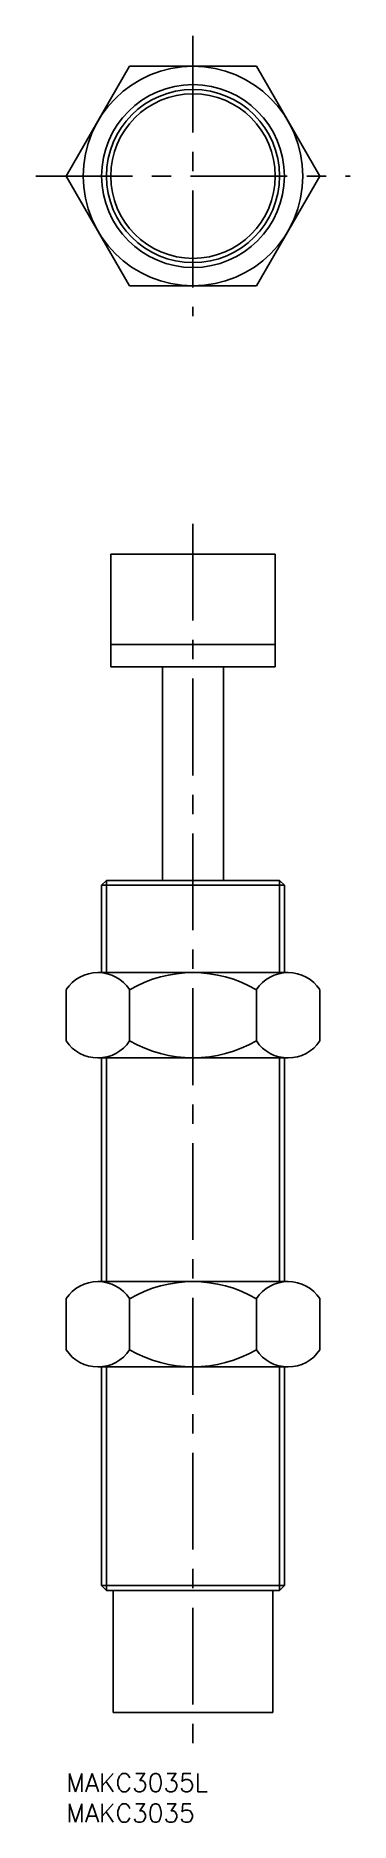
# Model space of a CAD drawing. Extents: x -5 to 47, y -8 to 285.
import ezdxf

# ---------------------------------------------------------------- set-up
doc = ezdxf.new("R2010")
doc.units = 0
doc.header["$LTSCALE"] = 0.5
doc.linetypes.add('CENTER', pattern=[50.8, 31.75, -6.35, 6.35, -6.35])
for name, color, linetype in [('MSM_CENTER', 1, 'CENTER'), ('MSM_CONTINUOUS', 7, 'CONTINUOUS'), ('MSM_NARROW', 5, 'CONTINUOUS'), ('MSM_PART_NUMBER', 7, 'CONTINUOUS')]:
    doc.layers.add(name, color=color, linetype=linetype)
doc.styles.get("Standard").update_dxf_attribs({"font": 'txt.shx', "height": 3, "bigfont": 'bigfont.shx'})

# ---------------------------------------------------------------- blocks, each defined once
blk = doc.blocks.new('*U2')
at = {"layer": 'MSM_PART_NUMBER'}
blk.add_text('MAKC3035L', height=3, dxfattribs=at).set_placement((0, -3))
blk = doc.blocks.new('*U3')
at = {"layer": 'MSM_PART_NUMBER'}
blk.add_text('MAKC3035', height=3, dxfattribs=at).set_placement((0, -8))

msp = doc.modelspace()

# ---------------------------------------------------------------- linework, layer by layer
at = {"layer": 'MSM_CENTER'}
for p, q in [((20.8, 285.05), (20.8, 239.02)), ((-5, 262.03), (46.6, 262.03)), ((20.8, 205), (20.8, 5))]:
    msp.add_line(p, q, dxfattribs=at)
at = {"layer": 'MSM_CONTINUOUS'}
for p, q in [((10.4, 280.05), (0, 262.03)), ((31.2, 280.05), (10.4, 280.05)), ((41.6, 262.03), (31.2, 280.05)), ((0, 262.03), (10.4, 244.02)), ((31.2, 244.02), (41.6, 262.03)), ((10.4, 244.02), (31.2, 244.02)), ((7.3, 200), (34.3, 200)), ((7.3, 181.5), (7.3, 200)), ((34.3, 181.5), (34.3, 200)), ((7.3, 185.2), (34.3, 185.2)), ((34.3, 181.5), (7.3, 181.5)), ((15.8, 146.5), (15.8, 181.5)), ((25.8, 146.5), (25.8, 181.5)), ((5.8, 145.69), (6.61, 146.5)), ((5.8, 145.69), (5.8, 131.37)), ((5.8, 145.69), (35.8, 145.69)), ((34.99, 146.5), (6.61, 146.5)), ((34.99, 146.5), (35.8, 145.69)), ((35.8, 131.37), (35.8, 145.69)), ((36.4, 131.37), (5.2, 131.37)), ((0, 120.17), (0, 128.57)), ((10.4, 120.17), (10.4, 128.57)), ((31.2, 120.17), (31.2, 128.57)), ((41.6, 120.17), (41.6, 128.57)), ((36.4, 117.38), (5.2, 117.38)), ((5.8, 117.38), (5.8, 80.69)), ((35.8, 80.69), (35.8, 117.38)), ((5.2, 80.69), (36.4, 80.69)), ((0, 77.89), (0, 69.49)), ((10.4, 77.89), (10.4, 69.49)), ((31.2, 77.89), (31.2, 69.49)), ((41.6, 77.89), (41.6, 69.49)), ((5.2, 66.69), (36.4, 66.69)), ((5.8, 66.69), (5.8, 30.81)), ((35.8, 30.81), (35.8, 66.69)), ((5.8, 30.81), (35.8, 30.81)), ((6.61, 30), (5.8, 30.81)), ((6.61, 30), (34.99, 30)), ((7.69, 30), (7.69, 10)), ((33.91, 30), (33.91, 10)), ((35.8, 30.81), (34.99, 30)), ((7.69, 10), (33.91, 10))]:
    msp.add_line(p, q, dxfattribs=at)
for radius in [18.01, 15, 13.5]:
    msp.add_circle((20.8, 262.03), radius, dxfattribs=at)
for centre, radius, start, end in [((5.2, 125.15), 6.23, 33.3985, 146.6015), ((20.8, 110.66), 20.71, 59.863, 120.137), ((36.4, 125.15), 6.23, 33.3985, 146.6015), ((5.2, 123.6), 6.23, 213.3985, 326.6015), ((20.8, 138.09), 20.71, 239.863, 300.137), ((36.4, 123.6), 6.23, 213.3985, 326.6015), ((5.2, 74.46), 6.23, 33.3985, 146.6015), ((20.8, 59.97), 20.71, 59.863, 120.137), ((36.4, 74.46), 6.23, 33.3985, 146.6015), ((5.2, 72.92), 6.23, 213.3985, 326.6015), ((20.8, 87.4), 20.71, 239.863, 300.137), ((36.4, 72.92), 6.23, 213.3985, 326.6015)]:
    msp.add_arc(centre, radius, start, end, dxfattribs=at)
at = {"layer": 'MSM_NARROW'}
for p, q in [((6.61, 146.5), (6.61, 131.37)), ((34.99, 146.5), (34.99, 131.37)), ((6.61, 117.38), (6.61, 80.69)), ((34.99, 117.38), (34.99, 80.69)), ((6.61, 66.69), (6.61, 30)), ((34.99, 66.69), (34.99, 30))]:
    msp.add_line(p, q, dxfattribs=at)
msp.add_circle((20.8, 262.03), 14.19, dxfattribs=at)

# ---------------------------------------------------------------- block references
at = {"layer": 'MSM_CONTINUOUS'}
for name in ['*U2', '*U3']:
    msp.add_blockref(name, (0, 0), dxfattribs=at)

doc.saveas('drawing.dxf')
